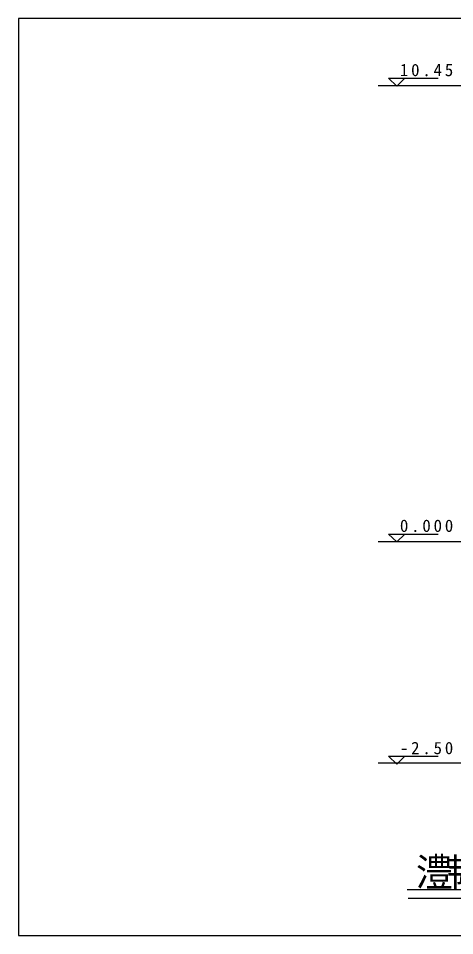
# Model space of a CAD drawing. Header units: metres. Extents: x 0 to 420, y 0 to 297.
# Drawn here: x 0 to 141.2, y 0 to 297 of the extents above; entities that cross this region are included whole.
import ezdxf

# ---------------------------------------------------------------- set-up
doc = ezdxf.new("R2010")
doc.units = ezdxf.units.M

msp = doc.modelspace()

# ---------------------------------------------------------------- linework, layer by layer
for p, q in [((420, 297), (0, 297)), ((0, 297), (0, 0)), ((119.77, 277.58), (135.86, 277.58)), ((119.77, 277.58), (122.52, 275.09)), ((122.52, 275.09), (125.14, 277.58)), ((161.73, 275.2), (116.47, 275.2)), ((119.77, 130.02), (135.86, 130.02)), ((119.77, 130.02), (122.52, 127.53)), ((122.52, 127.53), (125.14, 130.02)), ((246.54, 127.51), (116.47, 127.51)), ((119.77, 58.06), (135.86, 58.06)), ((119.77, 58.06), (122.52, 55.57)), ((122.52, 55.57), (125.14, 58.06)), ((242.54, 55.8), (116.47, 55.8)), ((125.81, 14.95), (219.1, 14.95)), ((126.14, 12.1), (219.28, 12.1)), ((0, 0), (420, 0))]:
    msp.add_line(p, q)

# ---------------------------------------------------------------- texts
for s, height, p in [('1', 4, (123.49, 278.28)), ('0', 4, (127.12, 278.28)), ('4', 4, (134.39, 278.28)), ('5', 4, (138.03, 278.28)), ('.', 4, (130.76, 278.28)), ('0', 4, (123.49, 130.72)), ('0', 4, (130.76, 130.72)), ('0', 4, (134.39, 130.72)), ('0', 4, (138.03, 130.72)), ('.', 4, (127.12, 130.72)), ('2', 4, (127.12, 58.76)), ('5', 4, (134.39, 58.76)), ('0', 4, (138.03, 58.76)), ('-', 4, (123.49, 58.76)), ('.', 4, (130.76, 58.76)), ('澧', 9.22, (128.64, 15.97)), ('韬', 9.22, (138.66, 15.97))]:
    msp.add_text(s, height=height).set_placement(p)

doc.saveas('drawing.dxf')
